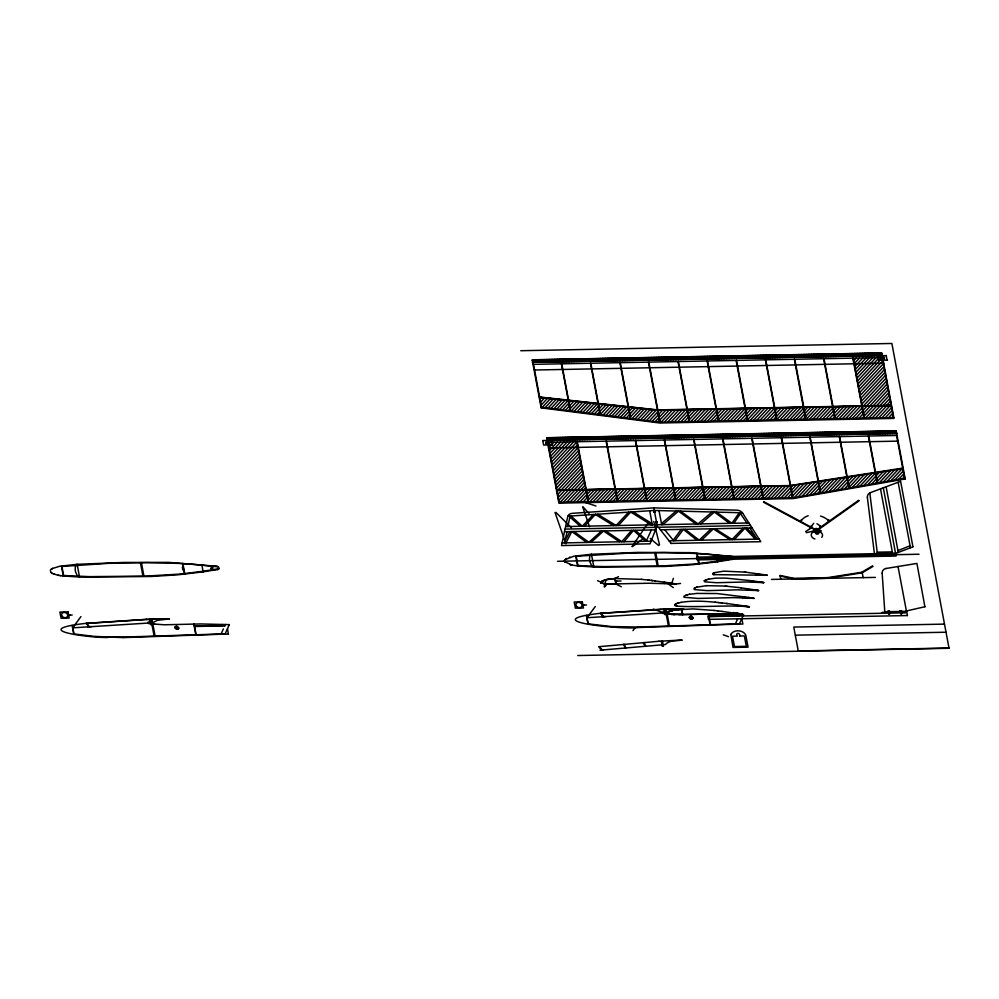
<?xml version="1.0" encoding="UTF-8"?>
<svg xmlns="http://www.w3.org/2000/svg" width="999" height="999" viewBox="0 0 999 999"><rect width="100%" height="100%" fill="white"/><g stroke="black" fill="none" stroke-linecap="round" stroke-linejoin="round"><path stroke-width="1.5" d="M601.46 582.941C602.547 581.693 600.686 583.016 601.66 583.291M668.393 613.024L668.294 612.225M671.016 583.503L670.953 583.166A1.973 1.611 22.1 0 0 670.242 583.079L669.318 582.929M734.565 613.199L733.466 612.524M601.698 582.617L601.485 581.793M800.761 521.266L800.911 520.167M736.55 612.774L735.751 612.899M736.887 612.874L737.637 613.374L735.764 612.936M736.588 615.646L736.962 613.286M736.001 615.634L736.388 613.161M601.373 581.555L600.861 582.767L601.972 583.116M667.894 612.137L668.056 613.398M604.208 586.725L605.806 580.706M567.807 526.51L570.104 516.058M564.447 542.894L567.132 531.655M671.84 583.316L673.326 578.359M601.435 582.092L600.736 582.517L601.585 582.892M814.41 532.255L813.673 531.456M667.744 612.524L668.069 612.562M656.53 527.235L650.049 543.818L561.525 545.579L567.682 516.858A6.006 4.908 22.1 0 1 572.202 513.336L653.833 507.854L737.037 510.164A6.006 4.908 22.1 0 1 742.719 513.311M221.141 633.978L223.351 628.895M735.439 623.913L737.649 618.843M780.169 576.348L780.843 579.108M225.087 634.003L229.32 624.575M739.385 623.95L743.631 614.522L741.595 614.522M224.65 626.098L225.374 624.512L229.333 624.637M738.96 616.046L739.672 614.46M646.178 541.258L651.385 529.97M600.774 582.242L601.323 582.117M667.444 612.687L668.343 613.286M565.909 542.969L571.84 531.555L586.75 542.457M564.86 541.146L569.967 531.593M684.165 597.277L697.951 598.438L733.403 597.614L753.646 598.276M733.878 523.264L740.371 513.586M631.967 546.603L648.576 522.265M739.272 512.724L731.892 523.264L716.508 512.137M604.595 586.888L606.43 584.84M80.944 616.595L73.114 627.222L73.077 626.398M595.254 606.543L587.424 617.17L587.387 616.346M673.314 540.047L681.231 529.42M674.949 540.634L683.366 529.383L697.127 540.397M632.954 630.644L635.177 627.722M811.038 526.785L813.673 523.339M713.935 574.7L712.737 574.338M623.938 541.833L633.491 530.357L645.579 541.208M668.281 613.211L667.619 613.249M631.618 530.394L621.803 541.67L605.744 530.894M881.405 355.582L882.08 354.807M540.122 399.263L541.77 397.452M879.769 355.607L881.805 353.384M894.105 433.541L896.24 431.206M596.303 361.151L598.726 358.504M597.964 361.114L600.399 358.466M599.6 361.089L602.035 358.441M601.273 361.051L603.696 358.404M602.909 361.014L605.332 358.366M606.206 360.951L608.628 358.304M607.842 360.926L610.264 358.279M609.502 360.889L611.937 358.241M611.138 360.864L613.561 358.216M614.435 360.789L616.87 358.142M617.744 360.726L620.167 358.079M619.38 360.701L621.803 358.054M621.041 360.664L623.476 358.017M622.677 360.639L625.099 357.992M551.361 440.234L553.783 437.587M548.351 444.78L550.674 442.232M625.973 360.564L628.408 357.917M627.609 360.539L630.032 357.892M629.283 360.502L631.705 357.854M630.906 360.477L633.341 357.829M559.59 440.072L562.025 437.425M632.579 360.439L635.014 357.792M634.215 360.402L636.638 357.754M562.899 440.01L565.322 437.362M637.512 360.339L639.947 357.692M639.148 360.314L641.57 357.667M640.821 360.277L643.244 357.63M642.444 360.252L644.879 357.605M571.128 439.847L573.563 437.2M645.754 360.177L648.176 357.53M649.05 360.115L651.485 357.467M650.686 360.09L653.109 357.442M579.37 439.685L581.793 437.038M652.359 360.052L654.782 357.405M653.983 360.027L656.418 357.38M582.667 439.622L585.102 436.975M657.292 359.952L659.715 357.305M660.589 359.89L663.024 357.242M662.225 359.865L664.647 357.217M590.909 439.46L593.331 436.813M663.898 359.827L666.321 357.18M665.521 359.79L667.956 357.142M594.205 439.398L596.64 436.75M668.831 359.727L671.253 357.08M672.127 359.665L674.562 357.018M599.138 439.298L601.573 436.65M673.763 359.64L676.186 356.993M602.447 439.235L604.87 436.588M677.06 359.565L679.495 356.918M680.369 359.503L682.792 356.855M681.992 359.478L684.427 356.83M610.676 439.073L613.111 436.426M683.666 359.44L686.101 356.793M685.302 359.415L687.724 356.755M613.985 439.011L616.408 436.363M688.598 359.34L691.033 356.693M618.918 438.923L621.341 436.263M691.907 359.278L694.33 356.631M693.531 359.253L695.966 356.606M622.215 438.848L624.637 436.201M696.84 359.178L699.263 356.531M700.137 359.116L702.572 356.468M630.456 438.686L632.879 436.039M703.446 359.053L705.868 356.406M705.069 359.028L707.504 356.381M633.753 438.623L636.176 435.976M708.378 358.953L710.801 356.306M638.686 438.536L641.121 435.889M711.675 358.891L714.11 356.243M714.984 358.828L717.407 356.181M641.995 438.461L644.417 435.814M716.608 358.803L719.043 356.144M645.292 438.399L647.714 435.751M719.917 358.728L722.339 356.081M650.224 438.299L652.647 435.651M723.214 358.666L725.636 356.019M653.521 438.236L655.956 435.589M728.146 358.566L730.581 355.919M658.466 438.149L660.888 435.502M731.455 358.504L733.878 355.856M661.763 438.074L664.185 435.427M734.752 358.441L737.175 355.794M736.388 358.416L738.81 355.769M665.059 438.012L667.494 435.364M739.685 358.341L742.107 355.694M670.004 437.924L672.427 435.277M742.981 358.279L745.416 355.632M673.301 437.849L675.724 435.202M746.29 358.216L748.713 355.569M747.926 358.179L750.349 355.532M676.598 437.787L679.033 435.139M751.223 358.117L753.646 355.469M678.234 437.762L680.656 435.114M681.53 437.687L683.965 435.04M754.52 358.054L756.955 355.407M684.839 437.624L687.262 434.977M759.465 357.954L761.887 355.307M689.772 437.537L692.195 434.89M762.761 357.892L765.184 355.244M693.069 437.462L695.504 434.815M766.058 357.829L768.493 355.182M696.378 437.4L698.801 434.752M698.001 437.375L700.436 434.727M770.991 357.729L773.426 355.082M701.31 437.312L703.733 434.665M774.3 357.667L776.722 355.02M704.607 437.237L707.042 434.59M777.597 357.605L780.032 354.957M779.232 357.567L781.655 354.92M707.916 437.175L710.339 434.528M709.54 437.15L711.975 434.503M782.529 357.505L784.964 354.857M712.849 437.075L715.272 434.428M785.838 357.442L788.261 354.795M716.146 437.013L718.581 434.365M717.781 436.988L720.204 434.34M790.771 357.342L793.194 354.695M794.068 357.28L796.503 354.633M721.078 436.925L723.513 434.278M724.387 436.85L726.81 434.203M797.377 357.217L799.799 354.57M727.684 436.788L730.119 434.14M729.32 436.763L731.743 434.115M802.309 357.118L804.732 354.47M732.617 436.7L735.052 434.041M805.606 357.055L808.041 354.408M735.926 436.625L738.348 433.978M737.549 436.6L739.984 433.953M740.858 436.538L743.281 433.891M813.848 356.893L816.27 354.245M744.155 436.463L746.59 433.816M817.145 356.83L819.58 354.183M747.464 436.401L749.887 433.753M749.088 436.376L751.523 433.728M825.386 356.668L827.809 354.021M752.397 436.313L754.819 433.666M755.694 436.238L758.129 433.591M828.683 356.606L831.118 353.958M757.329 436.213L759.752 433.566M759.003 436.176L761.425 433.529M760.626 436.151L763.061 433.504M833.616 356.506L836.051 353.858M763.935 436.076L766.358 433.429M836.925 356.443L839.347 353.796M767.232 436.014L769.667 433.366M768.868 435.989L771.29 433.341M772.165 435.926L774.6 433.279M845.154 356.281L847.589 353.634M775.474 435.851L777.896 433.204M848.463 356.218L850.886 353.571M777.097 435.826L779.532 433.179M778.77 435.789L781.193 433.141M780.406 435.764L782.829 433.116M783.703 435.701L786.138 433.054M856.692 356.056L859.128 353.409M787.012 435.626L789.435 432.979M860.002 355.994L862.424 353.346M788.636 435.601L791.071 432.954M790.309 435.564L792.731 432.917M791.945 435.539L794.367 432.892M868.231 355.831L870.666 353.184M795.241 435.464L797.677 432.817M796.877 435.439L799.3 432.792M798.551 435.402L800.973 432.754M800.174 435.377L802.609 432.729M803.483 435.314L805.906 432.667M806.78 435.239L809.202 432.592M808.416 435.214L810.838 432.567M810.077 435.177L812.512 432.53M811.712 435.152L814.148 432.505M815.022 435.089L817.444 432.442M816.645 435.052L819.08 432.405M818.318 435.015L820.741 432.367M819.954 434.99L822.377 432.342M821.615 434.952L824.05 432.305M823.251 434.927L825.674 432.28M824.887 434.89L827.309 432.242M826.548 434.852L828.983 432.205M828.183 434.827L830.619 432.18M829.857 434.79L832.279 432.142M831.493 434.765L833.915 432.117M834.789 434.702L837.212 432.055M836.425 434.665L838.848 432.018M838.086 434.627L840.521 431.98M839.722 434.602L842.157 431.955M841.395 434.565L843.818 431.918M843.031 434.54L845.454 431.893M844.654 434.503L847.09 431.855M846.328 434.478L848.75 431.818M847.964 434.44L850.386 431.793M849.625 434.403L852.06 431.755M851.26 434.378L853.683 431.73M854.557 434.315L856.992 431.668M856.193 434.278L858.628 431.63M857.866 434.24L860.289 431.593M859.502 434.215L861.925 431.568M861.163 434.178L863.598 431.531M862.799 434.153L865.221 431.506M864.435 434.115L866.857 431.468M866.096 434.09L868.531 431.443M867.731 434.053L870.154 431.406M869.405 434.016L871.827 431.368M871.041 433.991L873.463 431.343M872.701 433.953L875.136 431.306M874.337 433.928L876.76 431.281M875.973 433.891L878.396 431.243M877.634 433.866L880.069 431.206M879.27 433.828L881.692 431.181M880.943 433.791L883.366 431.143M882.567 433.766L885.002 431.118M618.344 525.524L630.781 512M548.888 447.677L553.946 442.207M584.552 526.186L595.441 514.41M52.023 568.781L52.722 568.394M79.52 576.972L77.148 564.323L59.765 566.233L52.547 568.468M548.189 407.967L556.431 399.088M562.649 409.802L571.078 400.711M549.438 450.574L557.255 442.145M585.789 412.774L594.542 403.334M588.698 413.124L597.489 403.646M600.237 414.61L609.19 404.957M626.286 417.932L635.601 407.904M558.266 497.44L564.947 490.234M632.08 418.681L641.458 408.579M558.778 500.374L568.244 490.172M640.746 419.78L650.249 409.528M646.54 420.517L656.106 410.202M565.596 559.19L564.597 560.102M565.059 559.64L573.851 556.218L591.458 554.27L593.831 566.92M602.11 581.368L600.849 582.142M602.597 580.844L603.771 580.619M603.259 580.831L601.523 581.793M684.228 596.965L684.04 596.153L686.038 595.192M686.962 594.892L687.811 594.642M714.26 572.702L723.751 571.153L744.63 572.077M879.782 405.769L889.347 395.454M53.134 573.688C51.898 574.163 47.915 569.555 52.447 568.531M550.486 456.368L563.786 442.045M555.906 485.314L580.144 459.24M655.207 421.615L665.846 410.152M723.751 420.991L735.102 408.766M652.434 500.599L663.786 488.361M740.222 420.666L751.573 408.441M668.905 500.274L680.257 488.049M743.518 420.604L754.882 408.379M672.202 500.212L683.553 487.974M746.827 420.542L758.179 408.316M685.376 499.95L696.728 487.724M688.673 499.887L700.024 487.662M769.904 420.092L781.255 407.854M701.847 499.637L713.199 487.4M705.144 499.562L716.495 487.337M708.453 499.5L719.804 487.275M799.537 419.518L810.926 407.242M802.846 419.443L814.235 407.18M817.532 407.117L806.143 419.38L794.754 359.253M809.452 419.318L820.828 407.055M812.749 419.255L824.138 406.993M858.054 383.916L882.267 357.892M825.923 418.993L837.299 406.73M829.22 418.931L840.609 406.668M832.529 418.868L843.905 406.605M767.769 498.339L779.095 486.151M852.297 418.481L863.685 406.218M855.594 418.419L866.982 406.156M787.537 497.952L800.062 484.465M813.735 494.155L826.61 480.294M829.207 491.433L841.757 477.909M833.066 490.771L845.554 477.322M864.01 485.339L875.886 472.552M891.083 480.606L902.434 468.369M211.201 568.543L212.375 567.282L212.687 568.581L210.901 568.094L212.3 567.232M211.563 568.743L212.7 567.519M532.804 359.827L532.292 360.377L535.002 362.35M534.477 359.79L532.629 361.775L533.329 362.375M533.678 362.375L536.113 359.765M535.352 362.337L537.787 359.727M536.975 362.312L539.41 359.69M538.648 362.275L541.083 359.665M540.284 362.25L542.719 359.628M541.908 362.212L544.343 359.603M543.581 362.175L546.016 359.565M545.217 362.15L547.652 359.54M546.89 362.113L549.325 359.503M548.513 362.088L550.948 359.465M550.187 362.05L552.622 359.44M551.823 362.013L554.258 359.403M553.446 361.988L555.881 359.378M555.119 361.95L557.554 359.34M556.755 361.925L559.19 359.303M558.429 361.888L560.851 359.278M560.052 361.863L562.487 359.24M563.361 361.788L565.796 359.178M564.984 361.763L567.42 359.153M566.658 361.725L569.093 359.116M568.294 361.7L570.729 359.078M569.954 361.663L572.39 359.053M571.59 361.638L574.025 359.016M573.226 361.601L575.661 358.991M574.9 361.563L577.322 358.953M576.523 361.538L578.958 358.916M578.196 361.501L580.631 358.891M540.634 402.16L544.717 397.777M579.832 361.476L582.267 358.853M541.183 405.094L547.677 398.126M583.129 361.401L585.564 358.791M584.765 361.376L587.2 358.766M542.395 407.23L550.574 398.451M586.425 361.338L588.861 358.728M588.061 361.313L590.496 358.691M589.735 361.276L592.17 358.666M591.371 361.251L593.806 358.629M594.667 361.176L597.102 358.566M553.983 408.716L562.325 399.75M556.855 409.066L565.234 400.075M604.532 360.989L607.005 358.341M559.74 409.453L568.181 400.399M612.774 360.826L615.234 358.179M568.443 410.552L576.985 401.386M616.071 360.764L618.543 358.117M571.316 410.901L579.882 401.698M547.215 437.724L546.728 438.236L549.413 440.272M548.851 437.687L547.002 439.672L547.789 440.309M574.2 411.288L582.829 402.023M548.051 440.297L550.524 437.649M549.687 440.272L552.16 437.624M624.313 360.602L626.773 357.954M552.984 440.209L555.456 437.562M579.994 412.038L588.686 402.697M554.62 440.172L557.092 437.525M556.293 440.147L558.753 437.487M582.904 412.387L591.633 403.009M557.929 440.109L560.389 437.462M561.226 440.047L563.686 437.4M635.851 360.377L638.311 357.729M549.937 453.471L560.526 442.107M564.522 439.985L566.995 437.337M566.158 439.947L568.631 437.3M567.832 439.91L570.292 437.262M551.023 459.228L567.095 442.02M569.455 439.885L571.928 437.237M644.08 360.214L646.553 357.567M594.455 413.873L603.346 404.32M551.56 462.125L570.354 441.958M572.764 439.822L575.224 437.175M647.389 360.152L649.85 357.505M597.365 414.223L606.293 404.645M574.4 439.785L576.86 437.137M552.11 465.022L573.626 441.92M576.061 439.76L578.533 437.1M577.697 439.722L580.169 437.075M552.647 467.919L576.898 441.895M603.159 414.972L612.15 405.319M580.993 439.66L583.466 437.013M655.619 359.99L658.091 357.342M553.196 470.816L577.434 444.792M606.031 415.359L615.084 405.631M584.303 439.597L586.763 436.95M658.915 359.927L661.388 357.28M553.733 473.713L577.984 447.689M585.926 439.56L588.399 436.913M608.903 415.709L617.994 405.956M587.599 439.535L590.072 436.875M554.283 476.623L578.521 450.586M589.235 439.498L591.695 436.85M611.825 416.059L620.941 406.268M554.82 479.52L579.07 453.484M592.532 439.435L595.004 436.788M667.157 359.765L669.63 357.118M614.697 416.458L623.888 406.593M555.369 482.417L579.607 456.381M595.841 439.373L598.301 436.725M670.454 359.702L672.926 357.055M617.619 416.808L626.798 406.943M597.464 439.335L599.937 436.688M620.491 417.195L629.745 407.267M600.774 439.273L603.234 436.625M675.386 359.603L677.859 356.955M556.418 488.211L580.694 462.137M623.364 417.545L632.654 407.58M604.07 439.21L606.543 436.563M678.696 359.54L681.156 356.893M557.704 490.309L581.231 465.034M605.706 439.173L608.166 436.526M557.205 491.608L558.379 490.359M607.38 439.148L609.84 436.488M561.001 490.209L581.78 467.932M609.003 439.11L611.475 436.463M557.717 494.542L561.675 490.297M564.335 490.134L582.317 470.829M612.312 439.048L614.772 436.401M686.925 359.378L689.397 356.73M567.644 490.072L582.867 473.726M615.609 438.986L618.081 436.338M690.234 359.315L692.694 356.668M634.952 419.031L644.392 408.891M617.245 438.948L619.705 436.301M620.541 438.886L623.014 436.238M695.167 359.215L697.627 356.568M574.238 489.91L583.94 479.495M623.851 438.823L626.311 436.176M698.463 359.153L700.936 356.506M577.572 489.81L584.49 482.392M625.474 438.786L627.946 436.138M627.147 438.761L629.62 436.113M701.773 359.091L704.233 356.443M580.881 489.747L585.027 485.289M628.783 438.723L631.243 436.076M570.029 502.172L581.418 489.947M584.178 489.685L585.576 488.186M632.08 438.661L634.552 436.014M573.326 502.11L584.727 489.872M706.705 358.991L709.165 356.343M649.412 420.866L659.278 410.277M635.389 438.598L637.849 435.951M710.002 358.928L712.474 356.281M652.297 421.266L662.587 410.214M637.012 438.561L639.485 435.914M713.311 358.866L715.771 356.218M640.322 438.499L642.782 435.851M658.079 421.965L669.143 410.089M643.618 438.436L646.091 435.789M718.244 358.766L720.704 356.119M586.5 501.848L597.889 489.622M661.088 422.215L672.452 410.027M646.927 438.374L649.387 435.726M721.54 358.703L724.013 356.056M648.551 438.336L651.023 435.689M589.797 501.785L601.198 489.56M664.385 422.152L675.749 409.952M724.849 358.641L727.309 355.994M651.86 438.274L654.32 435.626M593.106 501.723L604.495 489.485M726.473 358.604L728.945 355.956M667.694 422.09L679.058 409.89M655.157 438.211L657.629 435.564M729.782 358.541L732.242 355.894M670.991 422.028L682.354 409.827M656.793 438.174L659.253 435.527M733.079 358.479L735.551 355.831M674.3 421.965L685.651 409.765M660.089 438.111L662.562 435.464M602.971 501.535L614.36 489.298M677.597 421.89L688.96 409.702M663.398 438.049L665.858 435.402M738.011 358.379L740.484 355.731M606.268 501.461L617.669 489.235M680.906 421.828L692.257 409.64M666.695 437.987L669.168 435.339M741.32 358.316L743.78 355.669M668.331 437.949L670.791 435.302M609.577 501.398L620.966 489.173M684.165 421.765L695.529 409.565M744.617 358.254L747.09 355.607M671.628 437.887L674.1 435.239M612.874 501.336L624.275 489.11M687.462 421.703L698.825 409.503M674.937 437.824L677.397 435.177M749.55 358.154L752.022 355.507M690.771 421.64L702.122 409.44M619.442 501.211L630.831 488.973M752.859 358.092L755.319 355.444M565.946 558.978L566.745 558.478M694.068 421.578L705.431 409.378M679.869 437.724L682.329 435.077M622.739 501.148L634.14 488.911M756.156 358.029L758.628 355.382M697.377 421.503L708.728 409.315M683.166 437.662L685.639 435.015M757.791 357.992L760.251 355.344M626.048 501.073L637.437 488.848M700.674 421.441L712.037 409.253M686.475 437.599L688.935 434.952M761.088 357.929L763.561 355.282M688.099 437.562L690.571 434.915M629.345 501.011L640.746 488.786M703.97 421.378L715.334 409.178M764.397 357.867L766.857 355.219M691.408 437.5L693.868 434.852M632.654 500.949L644.043 488.723M767.694 357.804L770.167 355.144M694.705 437.437L697.177 434.79M635.913 500.886L647.302 488.648M769.33 357.767L771.79 355.12M710.539 421.253L721.902 409.053M639.223 500.861L650.611 488.623M772.627 357.704L775.099 355.057M713.848 421.191L725.199 408.991M699.637 437.337L702.11 434.69M642.519 500.786L653.92 488.561M775.936 357.642L778.396 354.995M717.145 421.116L728.508 408.928M702.946 437.275L705.406 434.627M645.829 500.724L657.217 488.499M720.454 421.054L731.805 408.866M706.243 437.212L708.716 434.565M780.868 357.542L783.328 354.895M649.125 500.661L660.526 488.436M784.165 357.48L786.638 354.832M711.176 437.112L713.648 434.465M727.01 420.929L738.411 408.703M787.462 357.417L789.934 354.77M714.485 437.05L716.945 434.403M655.694 500.536L667.082 488.299M789.098 357.38L791.57 354.732M730.319 420.866L741.708 408.628M658.99 500.474L670.391 488.236M792.407 357.317L794.867 354.67M733.616 420.804L745.004 408.566M719.417 436.95L721.877 434.303M662.3 500.399L673.688 488.174M795.704 357.255L798.176 354.608M736.925 420.741L748.313 408.504M722.714 436.888L725.187 434.24M653.758 512.062L654.27 510.614L655.244 512.1L653.758 512.062L654.857 510.851M654.108 512.262L655.244 511.051M665.596 500.337L676.997 488.111M799 357.192L801.473 354.533M726.011 436.825L728.483 434.178M800.636 357.155L803.109 354.508M803.945 357.093L806.405 354.445M730.956 436.725L733.416 434.078M807.242 357.03L809.702 354.383M734.253 436.663L736.713 434.016M675.474 500.149L686.862 487.912M808.878 356.993L811.338 354.345M750.087 420.479L761.475 408.241M655.819 522.839L656.955 521.615M810.539 356.955L813.011 354.308M601.848 581.193L602.697 580.769M656.206 523.039L657.342 521.815L655.644 521.715L656.593 523.126L657.305 521.828M602.809 580.731L605.182 579.87M678.771 500.087L690.159 487.849M812.175 356.93L814.647 354.283M753.396 420.417L764.784 408.179M603.583 580.681L605.481 579.994M739.185 436.563L741.658 433.916M682.067 500.012L693.468 487.787M815.471 356.868L817.944 354.22M756.693 420.354L768.081 408.116M742.482 436.501L744.954 433.853M609.702 579.233L606.755 579.495M818.78 356.805L821.24 354.146M611.987 578.945L608.229 579.258M759.989 420.279L771.39 408.054M745.791 436.438L748.251 433.791M820.416 356.768L822.876 354.121M822.077 356.73L824.55 354.083M763.298 420.217L774.687 407.992M823.713 356.705L826.185 354.058M750.724 436.338L753.196 433.691M691.945 499.825L703.333 487.599M766.595 420.154L777.996 407.929M827.01 356.643L829.482 353.996M754.02 436.276L756.493 433.628M695.242 499.762L706.63 487.524M830.319 356.581L832.779 353.921M698.538 499.7L709.939 487.462M831.942 356.543L834.415 353.896M773.164 420.03L784.552 407.792M835.251 356.481L837.711 353.833M776.46 419.967L787.861 407.729M762.262 436.113L764.722 433.466M838.548 356.418L841.021 353.771M779.769 419.892L791.158 407.667M765.559 436.051L768.031 433.404M840.184 356.381L842.656 353.733M841.857 356.343L844.317 353.696M783.066 419.83L794.467 407.604M843.481 356.318L845.953 353.671M770.491 435.951L772.964 433.304M711.713 499.438L723.101 487.212M786.375 419.767L797.764 407.542M846.79 356.256L849.25 353.609M773.8 435.889L776.26 433.241M789.672 419.705L801.061 407.467M850.087 356.193L852.559 353.534M718.318 499.313L729.682 487.112M851.722 356.156L854.182 353.509M853.396 356.119L855.856 353.471M721.615 499.25L732.979 487.05M855.019 356.094L857.492 353.446M796.24 419.58L807.629 407.342M782.03 435.726L784.502 433.079M853.72 360.764L856.118 358.191M724.924 499.175L736.275 486.988M858.328 356.031L860.788 353.384M785.339 435.664L787.799 433.017M728.221 499.113L739.585 486.925M854.257 363.673L859.427 358.129M861.625 355.956L864.098 353.309M863.261 355.931L865.721 353.284M854.807 366.571L862.761 358.029M864.934 355.894L867.394 353.246M866.558 355.869L869.03 353.221M793.568 435.502L796.041 432.854M734.789 498.988L746.153 486.788M869.867 355.806L872.327 353.159M738.086 498.926L749.45 486.725M855.881 372.327L869.355 357.867M871.49 355.769L873.963 353.122M873.163 355.731L875.636 353.084M856.43 375.224L872.689 357.804M741.395 498.863L752.746 486.663M874.799 355.706L877.259 353.059M816.008 419.193L827.434 406.918M801.81 435.339L804.27 432.692M876.473 355.669L878.933 353.022M744.692 498.788L756.056 486.6M856.967 378.122L875.986 357.704M878.096 355.644L880.569 352.997M819.317 419.13L830.743 406.855M805.107 435.277L807.579 432.629M748.001 498.726L759.352 486.538M857.517 381.019L879.295 357.63M822.614 419.056L834.04 406.793M751.26 498.663L762.624 486.463M813.348 435.114L815.808 432.467M754.557 498.601L765.921 486.401M858.591 386.775L882.804 360.789M859.14 389.672L883.391 363.673M757.866 498.538L769.218 486.338M859.677 392.57L883.928 366.583M761.163 498.476L772.527 486.276M835.788 418.806L847.214 406.531M860.226 395.467L884.477 369.48M764.472 498.401L775.823 486.213M839.085 418.743L850.511 406.468M860.763 398.364L885.014 372.34M842.394 418.668L853.82 406.406M771.028 498.276L782.392 486.088M861.313 401.261L885.551 375.237M845.691 418.606L857.117 406.343M675.224 604.258L674.912 605.319M674.575 604.757L676.66 603.583M833.116 434.727L835.589 432.08M861.85 404.133L886.101 378.134M774.337 498.214L785.689 486.014M677.022 603.433L676.335 603.721M849 418.544L860.414 406.281M677.085 603.408L678.221 603.009M669.417 611.563L670.292 611.201M670.366 611.201L671.753 610.726M671.64 610.764L672.277 610.576M672.389 610.576L673.588 610.277M863.373 406.019L886.637 381.031M673.289 610.352L681.593 609.303M777.634 498.151L788.998 485.951M694.854 587.936L696.64 587.25M675.561 609.627L681.405 608.965L682.542 614.622M706.281 585.664L696.753 587.25M780.943 498.089L792.494 485.676M866.633 405.956L887.174 383.891M704.208 580.869L706.281 579.845M705.044 580.344L704.183 580.906M725.586 558.553L726.685 557.23L727.047 558.466L725.199 558.041L726.598 557.18M725.861 558.691L726.997 557.467M712.749 573.389L714.148 572.714M784.24 498.026L796.278 485.089M869.942 405.881L887.724 386.788M708.653 579.208L715.709 578.121L725.574 578.134A4.645 3.796 22.1 0 0 726.635 578.184L752.559 580.856M858.865 418.356L870.291 406.081M873.201 405.856L888.261 389.685M862.162 418.281L873.588 406.019M731.643 559.328L732.404 559.278M790.808 497.889L803.858 483.878M876.51 405.794L888.81 392.582M852.896 434.34L855.356 431.693M794.405 497.514L807.642 483.291M798.251 496.853L811.463 482.679M883.079 405.694L889.934 398.351M802.135 496.166L815.246 482.092M805.993 495.504L819.043 481.506M878.67 417.932L890.097 405.669M809.839 494.817L822.826 480.919M817.582 493.469L830.406 479.707M821.465 492.782L834.19 479.12M891.832 417.669L893.206 416.208M825.324 492.12L837.974 478.533M884.202 433.728L886.637 431.118M885.876 433.703L888.311 431.081M887.512 433.666L889.934 431.056M889.172 433.628L891.608 431.019M890.808 433.603L893.243 430.994M892.482 433.566L894.917 430.956M895.741 433.504L896.49 432.704M844.654 488.736L856.955 475.524M848.538 488.036L860.738 474.937M852.384 487.387L864.522 474.35M856.28 486.688L868.318 473.763M860.127 486.001L872.102 473.139M741.82 618.831L742.881 624.075L739.447 624.075M867.869 484.652L879.682 471.965M871.715 483.991L883.466 471.378M875.599 483.304L887.287 470.754M883.341 481.955L894.867 469.58M894.929 479.92L903.171 471.066M902.671 478.571L904.32 476.785M877.597 555.481L878.346 554.145L877.484 555.294L879.207 555.619L878.82 554.27M877.984 555.681L879.12 554.507M889.772 555.382L890.946 554.12L891.308 555.357L889.472 554.932L890.858 554.07M890.134 555.581L891.27 554.358M545.279 407.58L553.521 398.763M551.061 408.329L559.378 399.438M565.521 410.164L574.038 401.061M577.11 411.65L585.776 402.372M591.57 413.486L600.436 404.008M629.158 418.294L638.548 408.254M570.941 489.972L583.404 476.623M560.127 502.372L571.553 490.134M637.824 419.393L647.34 409.215M563.424 502.297L574.85 490.072M566.733 502.235L578.159 490.01M643.618 420.129L653.196 409.89M576.598 502.047L588.024 489.81M579.895 501.985L591.333 489.747M583.204 501.91L594.63 489.685M596.366 501.66L607.804 489.423M599.675 501.598L611.101 489.36M616.146 501.273L627.572 489.035M707.242 421.316L718.643 409.115M715.009 499.375L726.41 487.175M792.931 419.642L804.37 407.405M731.48 499.05L742.881 486.85M855.344 369.43L866.058 357.967M685.814 595.267L686.55 595.004M865.459 418.194L876.885 405.956M868.755 418.119L880.194 405.894M872.065 418.057L883.491 405.831M875.361 417.994L886.8 405.769M881.93 417.869L891.545 407.592M885.239 417.807L892.082 410.489M836.912 490.084L849.375 476.735M840.796 489.385L853.171 476.148M879.445 482.617L891.071 470.167M887.187 481.268L898.65 468.993M616.021 525.561L628.633 512.15M734.29 539.572L744.979 528.171L755.344 539.16M886.338 405.631L890.471 401.248M888.536 417.732L892.669 413.349M898.775 479.22L903.745 473.926M561.688 361.825L564.16 359.215M581.455 361.438L583.928 358.828M592.994 361.213L595.466 358.604M593.394 514.51L582.255 526.223L570.991 516.008M732.055 539.51L742.881 528.221M889.61 405.606L891.021 404.145M701.635 540.109L713.536 528.683M711.101 528.833L699.188 540.159L685.227 529.345M881.493 613.086L882.329 612.325L906.605 611.85M591.058 542.37L603.558 531.043M588.723 542.42L601.46 531.081M662.874 524.65L678.533 511.101M700.749 523.913L714.46 512.037M698.051 523.888L712.075 511.988M661.588 523.414L676.186 511.051M632.479 546.59L643.219 538.586M817.095 530.569L859.152 500.761M815.846 530.594L858.665 500.299M670.142 610.864L675.624 609.527M215.609 566.208L168.606 562.362L124.176 562.449A2.198 1.798 22.1 0 0 123.239 562.462L76.96 564.323L75.474 565.821L75.175 569.48A18.993 15.522 22.1 0 0 75.649 572.04L77.31 575.636L79.383 577.047M805.631 531.605L810.726 528.221L809.602 528.459M801.61 520.779L800.674 521.378A18.244 14.91 22.1 0 1 808.191 515.734M816.92 530.094L816.22 530.519L763.548 502.222M816.308 530.993L817.007 530.569M888.91 613.523L889.61 613.099M177.048 628.783L178.334 627.759M177.135 629.258L178.496 628.446M692.894 617.807L691.345 618.731L692.919 617.944M691.433 619.205L692.806 618.393A1.773 1.449 22.1 0 0 690.821 616.208L689.585 617.02M862.075 572.077L872.527 565.884M862.524 572.614L872.976 566.421M176.636 626.423L175.2 627.272L176.661 626.523M689.51 617.22L690.946 616.371M178.596 628.134L177.085 629.02L178.584 628.271M689.46 617.357L690.971 616.47M691.32 618.593L692.831 617.707M691.395 618.968L692.906 618.081M175.275 627.072L176.611 626.286A1.773 1.449 22.1 0 1 178.484 628.433A1.773 1.449 22.1 0 1 175.549 628.571A1.773 1.449 22.1 0 1 176.523 626.261M175.412 627.784L176.748 627.01M816.133 530.032L816.807 529.645M689.722 617.732L691.058 616.957M691.308 618.481L692.644 617.707M736.201 613.811L741.345 614.223M888.735 612.574L889.397 612.187M900.698 612.375L901.373 611.987M175.886 627.772L176.798 627.247M176.96 628.296L177.872 627.772M221.628 625.586L222.552 625.049M690.184 617.719L691.096 617.195M691.258 618.244L692.17 617.719M735.938 615.521L736.85 614.997M177.397 627.784L177.635 627.772M813.985 531.243L814.722 530.819M691.408 619.068L692.894 618.219M888.998 614.01L889.734 613.586M900.973 613.811L901.71 613.386M614.822 578.683L618.418 576.635M175.162 627.647L176.686 626.66M175.187 627.784L176.736 626.897M177.06 628.883L178.609 627.996M177.322 629.258L178.384 628.646M689.435 617.494L690.996 616.608M689.485 617.732L691.008 616.708M691.633 619.193L692.694 618.593M175.649 627.784L176.773 627.147M176.973 628.408L178.097 627.772M689.947 617.732L691.083 617.082M691.283 618.356L692.407 617.707M221.716 624.999L222.602 624.5M736.113 614.36L736.987 613.861M736.026 614.947L736.9 614.447M691.233 618.106L691.945 617.719M888.823 613.049L889.522 612.662M900.798 612.849L901.498 612.462M900.886 613.324L901.585 612.936M820.354 530.257L819.105 530.931L820.554 531.356M616.658 581.393L616.483 580.844M175.399 626.86L176.386 626.323M689.697 616.808L690.696 616.271M176.074 627.772L176.823 627.384M816.395 531.431L817.145 531.043M690.384 617.719L691.121 617.332M727.122 560.202L732.791 559.278M213.199 570.217L214.785 569.942M217.695 569.418C220.991 569.53 217.77 564.635 215.372 566.171M606.905 579.457L605.819 579.72M608.179 579.432L604.919 579.944M609.827 579.02L614.61 578.558M731.992 559.353L733.291 559.19L732.729 556.431L689.597 552.622M678.633 602.934L681.181 602.335M668.781 611.463L670.804 610.639M671.028 610.564L671.69 610.389M671.765 610.389L673.114 610.052M611.838 578.783L614.947 578.683M706.505 579.77L707.791 579.408M697.702 614.148L719.38 613.736M69.967 614.822L69.331 615.109L72.203 615.059M584.278 604.77L583.628 605.057L586.5 605.007M897.939 550.636L910.039 545.754M811.812 526.56L811.026 526.061M670.192 610.726L666.795 612.737L668.231 613.736M895.616 553.458L912.936 546.828M870.092 492.782L900.474 481.381M689.447 594.268L696.977 593.431M217.058 569.592L217.932 569.442M673.413 609.977L693.131 608.903L714.322 610.476M672.539 610.539L671.79 610.689M61.476 565.971L63.237 575.986L80.444 577.085L151.136 576.498L178.421 574.762L203.396 571.815M575.774 555.906L577.534 565.933L594.742 567.032L665.446 566.445L692.719 564.71L717.707 561.763M73.177 627.147L73.814 626.96M587.487 617.095L588.111 616.907M203.097 571.853L213.087 570.217M579.27 556.018L576.148 556.418M717.407 561.8L727.384 560.164M668.743 611.5L669.63 611.038M806.305 532.729L814.822 530.706L813.423 530.744M906.405 610.963L924.987 606.73M697.652 614.323L678.583 614.697M61.838 566.47L108.666 563.336L146.778 562.624L178.509 563.399A67.308 54.995 22.1 0 1 180.207 563.511L189.435 564.048A52.048 42.532 22.1 0 1 191.171 564.185L194.38 564.423A51.036 41.708 22.1 0 0 196.116 564.56L218.157 566.908M637.362 627.547C624.225 629.757 531.943 621.303 600.337 613.286L660.489 609.303L683.666 608.753L660.726 609.465M905.206 478.958L793.119 498.563L558.903 503.146L546.64 437.724L896.19 430.894L905.206 478.958L905.106 478.284L792.994 497.914L558.766 502.397M63.574 575.499L88.112 576.598A14.423 11.788 22.1 0 1 89.798 576.635L145.991 576.111L180.657 574.038A53.671 43.856 22.1 0 0 182.605 573.826L185.739 573.463A36.151 29.545 22.1 0 1 187.225 573.264L201.698 571.44A26.723 21.828 22.1 0 0 203.209 571.203L205.145 570.891A25.524 20.854 22.1 0 1 206.318 570.729L218.731 568.743M733.041 558.691L720.616 560.676A25.524 20.854 22.1 0 0 719.442 560.839L717.519 561.151A26.723 21.828 22.1 0 1 715.996 561.388L701.523 563.199A36.151 29.545 22.1 0 0 700.037 563.399L696.915 563.773A53.671 43.856 22.1 0 1 694.967 563.985L660.302 566.058L604.095 566.583A14.423 11.788 22.1 0 0 602.409 566.545L591.408 566.283M827.971 578.221L862.437 572.789M886.001 568.493L916.907 563.436L924.912 606.768M827.784 577.609L862.249 572.177M790.621 485.477L902.771 468.094M790.521 485.751L556.805 490.322L790.521 485.751L902.771 468.706M680.519 583.453L675.873 584.028M602.847 649.949L600.012 650.212L603.458 649.899M659.078 641.258L598.813 646.703L601.823 650.074M601.81 650.037L665.384 644.555C669.168 640.059 676.635 641.008 681.992 640.159M567.907 516.208L654.32 510.452L742.369 512.799M86.214 623.476L146.329 619.492M600.524 613.423L660.639 609.44M682.142 608.953L682.879 608.903M146.191 619.355L86.001 623.339C26.961 629.982 88.799 637.774 107.83 637.487M587.1 617.719L666.745 612.712M658.803 641.258L681.93 640.022M146.154 619.355L169.368 618.806M123.177 637.599L224.987 634.103M637.474 627.547L739.285 624.05M146.416 619.53L169.443 618.806M123.314 637.087L225.175 633.853M637.612 627.022L739.472 623.801M520.729 350.724L891.882 343.469L949.05 648.351M532.355 362.362L881.905 355.532M877.809 355.781L886.438 355.619M533.041 364.373L882.592 357.542M878.658 360.277L887.474 360.115M534.715 370.017L883.765 363.199M657.804 409.902L891.046 405.332M539.722 397.29L657.579 410.139L891.283 405.569L657.579 410.377L539.772 397.59M893.855 417.632L659.665 422.315L541.021 407.18L541.196 407.867L659.79 423.002L894.005 418.419L881.73 352.972L532.18 359.802L541.146 407.804M547.427 440.247L896.977 433.416M542.957 440.534L551.573 440.372M547.527 442.295L897.04 435.464M552.422 444.867L543.606 445.042L542.757 440.547M548.439 447.964L897.527 441.133M556.955 490.084L790.197 485.514M566.096 526.535L748.875 522.964M565.059 529.095L750.474 525.474M564.497 531.705L655.544 529.895M660.364 529.795L752.072 527.971M815.359 529.02L817.269 529.02M814.872 529.133L817.981 529.07M815.022 530.981L818.481 530.919M819.292 530.869L821.353 530.819M562.075 542.944L651.073 541.171M690.222 552.647L638.473 552.397A2.198 1.798 22.1 0 0 637.549 552.41L591.258 554.27L589.772 555.769L589.472 559.415A18.993 15.522 22.1 0 0 589.959 561.987L591.62 565.584L593.681 566.995M578.658 556.093L628.746 553.134L664.248 552.572L692.819 553.346A67.308 54.995 22.1 0 1 694.505 553.458L703.733 553.995A52.048 42.532 22.1 0 1 705.481 554.133L708.678 554.37A51.036 41.708 22.1 0 0 710.426 554.507L732.454 556.855M569.405 557.305L570.042 557.117M877.209 552.172L892.319 551.885M564.285 560.751L564.61 560.164L564.947 562.175M557.529 561.301L919.005 554.233M564.447 561.638L572.29 565.147M51.186 572.664L52.023 573.164M218.269 569.405L213.798 570.104M212.824 570.254L213.736 570.142M58.479 575.324L54.271 574.15M570.729 564.772L569.83 564.51M570.779 564.797L571.465 564.959M58.154 575.262L59.153 575.424M60.564 575.661L58.991 575.387M577.534 565.933L571.715 565.022M577.884 565.446L589.323 566.146M60.365 575.636L63.237 575.986M589.947 566.208L591.046 566.258M713.86 572.852L714.485 572.639M744.43 572.052L745.791 572.19M755.756 574.8L755.706 574.15L767.294 575.262L713.761 574.637M765.521 574.924L745.504 572.165M765.284 574.887L766.046 575.012M765.721 574.949L766.807 575.137M614.685 578.521L641.508 579.358M605.044 580.144L605.706 579.957M648.588 580.119L641.271 579.333M649.15 580.169L648.151 580.057M615.983 581.093L621.028 580.993M651.573 580.469L648.826 580.144M707.866 579.37L708.803 579.17M651.698 580.494L652.609 580.581M707.017 579.62L705.993 579.944M654.657 580.856L664.547 582.267M793.131 578.309L827.871 577.634M793.256 578.933L827.984 578.246M771.465 579.42L875.386 577.397M604.807 583.703L601.136 582.917M603.533 583.528L601.76 583.016M663.948 582.18L664.947 582.292M603.408 583.703L607.18 583.866M704.67 581.818L716.57 582.717L746.528 581.967L763.96 582.617L752.409 581.505L752.21 582.13M752.322 580.819L763.636 582.554M604.657 583.916L615.796 583.866L621.328 586.775M664.747 582.267L669.555 582.954M607.067 584.078L648.776 583.229L676.261 583.99L675.399 584.003M671.191 583.191L676.098 583.99M706.243 585.664L724.05 586.026A3.084 2.522 22.1 0 0 724.837 586.076L725.599 586.163M725.324 586.138L727.06 586.276M696.528 587.287L697.165 587.137M695.179 587.787L694.043 588.361M740.883 587.824L753.034 589.635M694.068 589.56L707.255 590.634L737.549 589.835L758.503 590.559M752.796 589.61L757.567 590.334M757.567 590.509L758.703 590.546L747.14 589.41L747.152 590.059M689.635 594.23L687.399 594.755M686.625 594.967L687.324 594.792M697.052 593.431L717.12 593.556L748.85 597.489M748.488 597.427L752.921 598.151M681.031 602.372C692.344 600.511 703.783 601.123 715.471 602.247M678.009 603.071L678.746 602.897M715.159 602.21L718.531 602.559M718.293 602.534L720.129 602.734M719.929 602.697L722.115 602.934M726.947 603.521L721.59 602.872M726.623 603.496L727.26 603.546M737.399 604.994L727.06 603.521M677.185 606.206L675.124 605.806M736.95 604.932L742.557 605.719M744.08 605.956L744.854 606.081M744.405 606.018L745.454 606.168M745.291 606.143L747.739 606.505M748.938 606.68C724.887 604.894 700.649 607.579 676.985 606.181M169.355 618.943L157.517 620.304L152.485 622.789L72.615 627.847M671.353 610.464L671.99 610.314M668.456 611.65L667.532 612.524M669.38 611.588L668.643 611.987M150.037 621.99L148.139 622.027L148.376 623.526L150.362 623.488M664.335 611.937L662.437 611.975L662.674 613.473L664.66 613.436M721.902 611.388L730.681 612.649M669.505 614.085L667.732 613.411L670.079 613.836M667.782 613.473L669.642 614.223M730.207 612.599L731.917 612.837M152.984 623.326L154.683 624.113M730.918 612.687L733.478 613.049M735.788 612.624L737.699 613.061M669.03 614.098L670.466 614.273M672.027 614.447L669.942 614.148M674.862 614.597L670.866 614.298M682.454 614.348L669.954 613.811M734.365 613.161L736.85 613.523M725.249 613.823L673.101 614.597M728.97 613.948L720.379 613.886M736.638 614.248L726.223 613.836M740.946 614.16L742.17 614.485M887.911 611.288L889.872 611.563L887.911 611.288A1.711 1.399 22.1 0 1 889.772 611.251M899.937 611.4L901.847 611.4L899.974 611.425M737.487 614.397L739.56 614.46M742.632 614.41L734.103 614.26M884.752 611.763L906.43 611.338M225.162 624.862L213.024 625.611M586.913 617.794L588.336 624.363M739.472 614.81L727.322 615.559M194.493 625.973L224.987 625.374M708.791 615.921L739.297 615.322M194.705 626.485L224.775 625.898M709.003 616.433L739.073 615.846M225.15 634.128L228.584 634.14M123.426 637.075L107.667 637.05M637.737 627.022L611.875 626.573L588.286 623.888M944.467 624.113L793.78 627.06L798.263 650.986L948.95 648.039M739.622 636.013L744.367 635.926L746.315 646.316L734.465 646.553L732.517 636.188L737.299 636.101C734.752 632.429 740.858 632.542 739.66 636.013M795.304 635.164L945.991 632.217M577.734 655.531L948.925 648.276M668.98 540.821L759.115 539.085M671.028 543.406L760.776 541.695L742.769 513.299M895.591 553.284L696.64 557.142L697.165 559.902L896.066 556.043L883.303 487.774M748.089 606.705L749.387 606.78L748.176 606.568M907.417 615.559L708.503 619.38L707.991 616.62L906.942 612.799L907.467 615.559M123.064 637.599L93.894 636.363L73.988 633.94M676.173 583.99L664.585 582.879L664.635 583.528M749.188 606.755L737.587 605.644L737.637 606.293M742.831 614.472L731.243 613.361L731.28 614.01M754.045 598.376L742.494 597.265L742.494 597.914M539.547 396.99L657.404 409.865M672.914 583.641L676.023 584.028M733.716 614.273L730.644 614.123M225.462 624.55L200.462 623.938L164.398 624.787L154.483 624.05M733.478 612.599L739.959 613.698M819.767 526.51L820.728 526.698M741.158 587.849L738.998 587.587A7.305 5.969 22.1 0 0 737.599 587.412L726.785 586.251M583.753 565.809L584.39 565.871M652.297 580.556L655.169 580.906M780.119 575.424L793.081 578.209M780.032 576.011L792.994 578.796M754.095 598.413L752.584 598.264M652.185 580.556L651.373 580.431M742.544 614.41L741.42 614.223M718.468 610.976L717.831 610.889M583.628 501.948L595.978 506.006M723.251 634.802L728.521 636.675M653.271 609.04L661.488 612.087M827.896 520.604L829.282 521.128A18.457 15.085 22.1 0 0 820.529 516.033M741.72 605.594L744.23 606.293M722.102 611.413L713.81 610.414M597.627 580.731L601.186 582.242M763.835 501.698L817.407 530.556M547.939 442.17C544.055 441.82 549.612 445.317 547.939 442.17L559.153 502.385M597.677 514.223L616.083 525.499M632.979 511.863L652.11 523.626M630.681 512.037L651.286 524.875M595.354 514.373L613.411 525.611M715.434 528.858L732.304 539.61M713.336 528.896L729.982 539.66M603.284 530.844L619.355 541.72M895.379 430.944L896.328 431.618M573.938 531.518L588.935 542.307M680.494 511.138L698.139 523.963M589.26 358.716L592.682 361.213M569.48 359.103L572.914 361.601M549.712 359.49L553.134 361.988M880.918 352.984L881.867 353.683M879.282 353.022L882.129 355.12M877.609 353.047L881.056 355.582M875.986 353.084L879.42 355.619M872.676 353.147L876.123 355.681M869.38 353.209L872.814 355.744M867.744 353.246L871.19 355.781M866.071 353.271L869.517 355.806M864.447 353.309L867.881 355.844M861.138 353.371L864.585 355.906M859.515 353.409L862.949 355.931M857.841 353.434L861.275 355.969M856.205 353.471L859.652 356.006M852.909 353.534L856.343 356.069M849.6 353.596L853.046 356.131M847.976 353.634L851.41 356.156M846.303 353.658L849.737 356.193M844.667 353.696L848.114 356.231M841.37 353.758L844.804 356.293M838.061 353.821L841.508 356.356M836.438 353.858L839.872 356.393M833.129 353.921L836.575 356.456M829.832 353.983L833.266 356.518M828.196 354.021L831.643 356.543M826.535 354.046L829.969 356.581M824.899 354.083L828.333 356.618M821.59 354.146L825.037 356.68M818.293 354.208L821.727 356.743M816.658 354.245L820.104 356.78M813.361 354.308L816.795 356.843M810.052 354.37L813.498 356.905M806.755 354.433L810.189 356.968M805.119 354.47L808.566 357.005M801.822 354.533L805.256 357.068M798.526 354.595L801.96 357.13M796.89 354.633L800.324 357.155M793.581 354.695L797.027 357.23M790.284 354.757L793.718 357.292M893.743 430.981L896.503 433.017M892.119 431.006L895.504 433.516M786.987 354.82L790.421 357.355M890.446 431.044L893.843 433.541M785.351 354.857L788.785 357.392M888.81 431.081L892.207 433.578M887.137 431.106L890.534 433.603M782.042 354.92L785.489 357.455M885.514 431.143L888.91 433.641M778.745 354.982L782.18 357.517M773.813 355.082L777.247 357.617M770.516 355.144L773.95 357.679M872.302 431.368L875.736 433.891M767.207 355.207L770.641 357.742M765.571 355.244L769.018 357.767M762.274 355.307L765.709 357.842M758.978 355.369L762.412 357.904M754.045 355.469L757.479 358.004M750.736 355.532L754.17 358.067M747.439 355.594L750.873 358.129M745.803 355.632L749.238 358.154M742.507 355.694L745.941 358.229M739.198 355.756L742.632 358.291M840.983 431.98L844.43 434.503M734.265 355.856L737.699 358.379M730.968 355.919L734.402 358.454M727.659 355.981L731.106 358.516M829.445 432.205L832.891 434.74M722.727 356.081L726.161 358.616M719.43 356.144L722.864 358.678M714.497 356.243L717.931 358.766M817.906 432.43L821.353 434.965M711.188 356.306L714.635 358.841M707.891 356.368L711.325 358.903M809.677 432.592L813.111 435.127M702.959 356.468L706.393 358.991M699.65 356.531L703.096 359.066M798.139 432.817L801.573 435.352M691.42 356.693L694.854 359.228M688.111 356.755L691.558 359.29M789.897 432.979L793.343 435.502M683.179 356.855L686.625 359.378M786.6 433.042L790.034 435.576M679.882 356.918L683.316 359.453M778.358 433.204L781.805 435.739M671.64 357.08L675.087 359.615M775.062 433.266L778.496 435.801M668.343 357.142L671.778 359.677M766.82 433.429L770.266 435.964M660.102 357.305L663.548 359.84M763.523 433.491L766.957 436.026M758.591 433.591L762.025 436.113M651.872 357.467L655.307 359.99M755.294 433.653L758.728 436.188M648.563 357.53L652.01 360.065M747.052 433.816L750.486 436.351M640.334 357.692L643.768 360.227M743.756 433.878L747.19 436.413M632.092 357.854L635.539 360.377M735.514 434.041L738.948 436.575M628.796 357.917L632.23 360.452M732.217 434.103L735.651 436.638M727.284 434.203L730.719 436.725M620.554 358.079L624 360.602M723.975 434.265L727.409 436.8M720.679 434.328L724.113 436.863M715.746 434.428L719.18 436.963M609.015 358.304L612.462 360.839M712.437 434.49L715.883 437.025M709.14 434.553L712.574 437.087M600.786 358.466L604.22 360.989M704.208 434.652L707.642 437.187M597.527 358.554L600.923 361.064M700.898 434.715L704.345 437.25M595.854 358.591L599.25 361.089M594.23 358.629L597.614 361.126M592.557 358.653L595.953 361.151M695.966 434.815L699.4 437.35M590.921 358.691L594.318 361.188M692.669 434.877L696.103 437.412M587.624 358.753L591.021 361.251M585.988 358.778L589.385 361.288M689.36 434.94L692.806 437.475M584.315 358.816L587.712 361.313M582.692 358.853L586.076 361.351M581.018 358.878L584.415 361.376M684.427 435.04L687.874 437.574M579.383 358.916L582.779 361.413M577.759 358.941L581.143 361.451M681.131 435.102L684.565 437.637M576.086 358.978L579.482 361.476M574.45 359.016L577.847 361.513M677.821 435.164L681.268 437.699M572.789 359.041L576.173 361.538M676.198 435.202L679.632 437.724M571.153 359.078L574.55 361.576M672.889 435.264L676.335 437.799M567.844 359.141L571.241 361.638M566.221 359.165L569.605 361.675M669.592 435.327L673.026 437.862M564.547 359.203L567.944 361.7M562.912 359.24L566.308 361.738M666.283 435.389L669.73 437.924M561.251 359.265L564.635 361.763M664.66 435.427L668.094 437.962M559.615 359.303L563.011 361.8M557.979 359.328L561.376 361.838M661.35 435.489L664.797 438.024M556.306 359.365L559.702 361.863M554.682 359.403L558.079 361.9M658.054 435.552L661.488 438.086M553.009 359.428L556.406 361.925M551.373 359.465L554.77 361.963M654.745 435.614L658.191 438.149M653.121 435.651L656.555 438.186M548.076 359.528L551.473 362.025M546.441 359.553L549.837 362.063M649.812 435.714L653.259 438.249M544.78 359.59L548.164 362.088M543.144 359.628L546.54 362.125M646.515 435.776L649.949 438.311M644.879 435.814L648.326 438.336M541.47 359.652L544.867 362.15M539.835 359.69L543.231 362.187M538.211 359.715L541.595 362.212M641.583 435.876L645.017 438.411M536.538 359.752L539.935 362.25M534.902 359.777L538.299 362.287M638.274 435.939L641.72 438.474M533.241 359.815L536.625 362.312M634.977 436.001L638.411 438.536M633.341 436.039L636.788 438.573M630.044 436.101L633.478 438.636M626.735 436.163L630.182 438.698M623.438 436.226L626.873 438.761M621.803 436.263L625.249 438.798M618.506 436.326L621.94 438.861M615.209 436.388L618.643 438.923M613.573 436.426L617.007 438.948M611.9 436.451L615.334 438.986M610.264 436.488L613.711 439.023M606.967 436.551L610.401 439.085M603.671 436.613L607.105 439.148M602.035 436.65L605.469 439.185M598.738 436.713L602.172 439.248M595.429 436.775L598.863 439.31M593.793 436.813L597.24 439.335M592.132 436.838L595.566 439.373M590.496 436.875L593.93 439.41M587.2 436.938L590.634 439.473M583.891 437L587.325 439.535M582.255 437.038L585.701 439.56M580.594 437.062L584.028 439.597M578.958 437.1L582.392 439.635M575.661 437.162L579.095 439.697M572.352 437.225L575.799 439.76M570.729 437.262L574.163 439.797M569.055 437.287L572.489 439.822M567.42 437.325L570.854 439.86M564.123 437.387L567.557 439.922M562.487 437.425L565.921 439.947M560.814 437.45L564.26 439.985M559.19 437.487L562.624 440.022M557.517 437.512L560.951 440.047M555.881 437.55L559.328 440.084M552.584 437.612L556.018 440.147M550.948 437.649L554.383 440.184M549.275 437.674L552.722 440.209M547.652 437.712L551.086 440.247M667.569 583.404L673.264 587.599M54.52 574.238L53.384 573.788M714.397 512.075L729.607 523.351M678.421 511.101L695.816 524M874.35 353.109L877.746 355.644M871.053 353.184L874.45 355.706M862.811 353.334L866.208 355.869M854.582 353.496L857.979 356.031M851.273 353.559L854.669 356.094M843.044 353.721L846.44 356.256M839.734 353.796L843.131 356.318M834.802 353.883L838.198 356.418M831.505 353.946L834.902 356.481M823.263 354.108L826.66 356.643M819.967 354.17L823.363 356.705M815.034 354.27L818.431 356.805M811.725 354.333L815.122 356.868M808.428 354.408L811.825 356.93M803.496 354.495L806.892 357.03M800.187 354.558L803.596 357.093M795.254 354.657L798.651 357.192M791.957 354.72L795.354 357.255M788.648 354.795L792.057 357.317M783.716 354.882L787.112 357.417M883.84 431.143L887.237 433.666M780.419 354.945L783.815 357.48M882.204 431.168L885.601 433.703M880.569 431.206L883.965 433.741M777.11 355.02L780.519 357.542M878.895 431.231L882.304 433.766M775.486 355.045L778.883 357.58M877.272 431.268L880.668 433.803M875.599 431.293L878.995 433.828M772.177 355.107L775.586 357.642M873.963 431.331L877.372 433.866M768.88 355.169L772.277 357.704M870.666 431.393L874.063 433.928M869.03 431.431L872.427 433.966M867.369 431.456L870.766 433.991M763.948 355.269L767.344 357.804M865.733 431.493L869.13 434.028M864.06 431.531L867.457 434.053M760.639 355.332L764.048 357.867M862.424 431.556L865.833 434.09M860.801 431.593L864.197 434.128M757.342 355.407L760.739 357.929M859.128 431.618L862.524 434.153M755.706 355.432L759.115 357.967M857.492 431.655L860.901 434.19M855.831 431.68L859.227 434.215M752.409 355.494L755.806 358.029M854.195 431.718L857.592 434.253M852.522 431.755L855.918 434.278M749.1 355.557L752.509 358.092M850.886 431.78L854.295 434.315M849.262 431.818L852.659 434.353M847.589 431.843L850.986 434.378M744.168 355.656L747.577 358.191M845.953 431.88L849.362 434.415M844.292 431.905L847.689 434.44M740.871 355.719L744.267 358.254M842.656 431.943L846.053 434.478M737.574 355.781L740.971 358.316M839.36 432.005L842.756 434.54M735.938 355.819L739.335 358.354M837.724 432.043L841.121 434.577M836.051 432.067L839.447 434.602M732.629 355.881L736.038 358.416M834.415 432.105L837.824 434.64M832.754 432.142L836.151 434.665M729.332 355.944L732.729 358.479M831.118 432.167L834.515 434.702M726.036 356.019L729.432 358.541M827.821 432.23L831.218 434.765M724.4 356.044L727.796 358.579M826.185 432.267L829.582 434.802M824.512 432.292L827.909 434.827M721.091 356.106L724.5 358.641M822.889 432.33L826.285 434.865M821.215 432.367L824.612 434.902M717.794 356.168L721.191 358.703M819.58 432.392L822.976 434.927M716.158 356.206L719.567 358.741M816.283 432.455L819.679 434.99M712.861 356.268L716.258 358.803M814.647 432.492L818.044 435.027M812.974 432.53L816.37 435.052M709.565 356.331L712.961 358.866M811.35 432.555L814.747 435.089M706.256 356.393L709.652 358.928M808.041 432.617L811.438 435.152M704.62 356.431L708.029 358.966M806.405 432.654L809.814 435.189M804.744 432.679L808.141 435.214M701.323 356.493L704.72 359.028M803.109 432.717L806.505 435.252M801.435 432.754L804.844 435.277M698.026 356.556L701.423 359.091M799.812 432.779L803.208 435.314M696.39 356.593L699.787 359.128M694.717 356.631L698.114 359.153M796.503 432.842L799.899 435.377M693.094 356.655L696.49 359.19M794.879 432.879L798.276 435.414M793.206 432.904L796.603 435.439M689.785 356.718L693.181 359.253M791.57 432.942L794.967 435.477M686.488 356.78L689.884 359.315M788.273 433.004L791.67 435.539M684.852 356.818L688.249 359.353M784.964 433.067L788.361 435.601M681.555 356.88L684.952 359.415M783.341 433.104L786.737 435.639M781.668 433.141L785.064 435.664M678.246 356.943L681.643 359.478M780.032 433.166L783.428 435.701M676.61 356.98L680.019 359.515M674.949 357.018L678.346 359.54M776.735 433.229L780.132 435.764M673.314 357.043L676.71 359.578M773.426 433.291L776.835 435.826M670.017 357.105L673.413 359.64M771.802 433.329L775.199 435.864M770.129 433.366L773.526 435.889M666.708 357.167L670.104 359.702M768.493 433.391L771.89 435.926M665.084 357.205L668.481 359.74M663.411 357.242L666.808 359.765M765.197 433.454L768.593 435.989M661.775 357.267L665.172 359.802M761.887 433.516L765.296 436.051M658.478 357.33L661.875 359.865M760.264 433.554L763.661 436.088M656.842 357.367L660.239 359.902M655.169 357.392L658.566 359.927M756.955 433.616L760.364 436.151M653.546 357.43L656.942 359.965M753.658 433.678L757.055 436.213M650.237 357.492L653.633 360.027M752.022 433.716L755.419 436.251M750.349 433.753L753.758 436.276M646.94 357.555L650.337 360.09M748.726 433.778L752.122 436.313M645.304 357.592L648.701 360.127M643.631 357.63L647.04 360.152M745.416 433.841L748.825 436.376M642.007 357.654L645.404 360.189M742.12 433.903L745.516 436.438M638.698 357.717L642.095 360.252M740.484 433.941L743.88 436.476M637.075 357.754L640.471 360.289M738.81 433.978L742.22 436.501M635.401 357.779L638.798 360.314M737.187 434.003L740.584 436.538M633.766 357.817L637.162 360.352M733.878 434.066L737.287 436.6M630.469 357.879L633.865 360.414M730.581 434.128L733.978 436.663M627.16 357.942L630.556 360.477M728.945 434.165L732.354 436.7M625.536 357.979L628.933 360.514M623.863 358.004L627.26 360.539M725.649 434.228L729.045 436.763M622.227 358.042L625.624 360.577M722.339 434.29L725.749 436.825M618.93 358.104L622.327 360.639M617.295 358.142L620.691 360.676M719.043 434.365L722.439 436.888M615.621 358.166L619.03 360.701M717.407 434.39L720.816 436.925M613.998 358.204L617.394 360.739M612.325 358.241L615.721 360.764M714.11 434.453L717.507 436.988M610.689 358.266L614.085 360.801M710.813 434.515L714.21 437.05M607.392 358.329L610.789 360.864M605.756 358.366L609.153 360.901M707.504 434.59L710.901 437.125M604.083 358.391L607.492 360.926M705.868 434.615L709.278 437.15M602.459 358.429L605.856 360.964M702.572 434.677L705.968 437.212M599.15 358.491L602.559 361.026M699.275 434.74L702.672 437.275M697.639 434.777L701.036 437.312M694.33 434.84L697.739 437.375M691.033 434.902L694.43 437.437M687.737 434.977L691.133 437.5M686.101 435.002L689.497 437.537M682.804 435.064L686.201 437.599M679.495 435.127L682.891 437.662M674.562 435.227L677.959 437.762M671.266 435.289L674.662 437.824M667.956 435.364L671.353 437.887M663.024 435.452L666.42 437.987M659.727 435.514L663.124 438.049M656.418 435.589L659.815 438.111M651.485 435.676L654.882 438.211M648.189 435.739L651.585 438.274M643.256 435.839L646.653 438.374M639.947 435.901L643.344 438.436M636.65 435.976L640.047 438.499M631.718 436.063L635.114 438.598M628.408 436.126L631.805 438.661M625.112 436.201L628.508 438.723M620.179 436.288L623.576 438.823M616.87 436.351L620.279 438.886M608.641 436.513L612.037 439.048M605.332 436.588L608.741 439.11M600.399 436.675L603.808 439.21M597.102 436.738L600.499 439.273M588.861 436.9L592.27 439.435M585.564 436.963L588.96 439.498M577.322 437.125L580.731 439.66M574.025 437.2L577.422 439.722M565.784 437.35L569.193 439.885M554.258 437.587L557.654 440.109M816.945 523.726L820.641 526.186M650.262 538.548L658.641 545.529M569.88 516.995L580.282 526.261M635.489 530.419L646.59 540.359M555.844 512.375L571.478 527.809M746.84 528.146L755.694 537.312M599.15 646.665L602.247 650.062M583.054 506.943L589.148 513.673M600.411 613.286L603.271 616.683M86.114 623.339L88.973 626.735M600.973 613.374L603.746 616.67M86.676 623.426L89.435 626.723M664.672 529.707L673.638 540.721M658.553 527.397L671.166 543.506M739.897 512.749L746.89 523.001M749.937 528.009L756.817 539.135M828.808 519.867L829.395 521.091M644.13 642.644L645.741 646.228M643.344 642.619L644.967 646.253M623.663 644.305L625.274 648.101M624.338 644.392L625.836 647.989M555.007 512.487L565.958 543.893M582.717 507.055L589.485 526.698M605.744 616.57L602.01 616.808M91.446 626.623L87.712 626.86M653.783 521.503L659.527 544.867M886.175 355.482L887.025 360.015M882.204 357.542L893.468 417.644M896.578 435.477L904.595 478.221M877.821 355.856L878.683 360.389M900.636 481.443L912.911 546.69M898.138 482.28L910.426 547.764M898.014 566.445L906.605 612.05M880.506 488.886L892.869 554.807M868.73 436.014L877.534 482.992M868.331 436.026L877.147 483.004M901.198 611.475L901.647 613.898M853.183 358.117L864.46 418.281M900.611 611.488L901.098 614.048M852.834 358.117L864.11 418.281M889.222 611.675L889.684 614.098M888.648 611.688L889.11 614.21M839.622 436.588L849.262 487.987M839.272 436.588L848.913 487.999M824 358.678L835.264 418.706M823.613 358.691L834.877 418.718M862.274 572.927L863.161 577.697M810.177 437.162L820.654 492.994M809.827 437.175L820.304 493.007M794.367 359.265L805.656 419.455M818.281 529.82L818.855 532.892M816.62 529.108L817.219 532.305M816.033 529.108L816.62 532.217M814.809 529.857L815.371 532.854M781.63 437.724L792.906 497.852M781.28 437.724L792.557 497.864M765.771 359.815L777.047 419.955M765.421 359.827L776.698 419.955M752.11 438.299L763.386 498.426M751.76 438.299L763.036 498.439M736.488 360.389L747.751 420.529M736.088 360.402L747.364 420.529M722.964 438.873L734.24 499.001M722.614 438.873L733.89 499.001M707.467 360.964L718.743 421.091M707.117 360.964L718.393 421.103M716.221 555.082L717.357 561.151M693.993 439.435L705.269 499.562M693.643 439.435L704.919 499.575M678.333 361.526L689.597 421.665M677.984 361.538L689.248 421.665M697.165 553.471L699.063 563.598M708.428 613.973L710.451 624.712M696.803 553.446L698.713 563.636M708.079 613.985L710.102 624.725M664.66 440.01L675.936 500.137M664.31 440.01L675.586 500.149M648.838 362.1L660.114 422.24M648.451 362.113L659.727 422.24M681.518 608.928L682.779 614.622M659.015 510.564L661.663 524.675M653.833 507.854L657.479 527.285M649.7 510.739L652.335 524.85M635.714 440.571L647.002 500.736M635.364 440.584L646.653 500.749M620.254 362.662L630.719 418.506M655.706 552.572L658.241 566.108M619.904 362.674L630.369 418.506M669.392 625.998L666.296 609.502L665.334 609.515L668.418 626.011M654.682 552.559L657.23 566.121M665.022 609.315L665.996 614.497L664.822 614.522L663.86 609.378M662.474 641.083L663.448 646.266L662.25 646.291L661.313 641.146M606.468 441.146L617.719 501.173M606.081 441.158L617.332 501.186M590.809 363.236L600.449 414.647M590.459 363.249L600.099 414.647M615.059 578.471L616.121 584.14M614.822 578.483L615.896 584.178M577.247 441.72L588.536 501.885M576.898 441.72L588.186 501.885M561.75 363.811L570.566 410.814M561.401 363.811L570.217 410.826M576.186 556.206L577.946 565.584M586.413 615.334L588.086 624.263M551.585 440.434L552.435 444.967M533.503 364.36L541.52 407.105M227.51 628.821L228.296 633.491M201.91 565.134L203.059 571.203M182.854 563.523L184.753 573.651M194.131 624.025L196.141 634.765M182.505 563.498L184.415 573.688M193.781 624.038L195.792 634.777M182.342 567.195L182.854 569.954M141.396 562.624L143.943 576.161M155.095 636.051L151.998 619.555L151.024 619.567L154.121 636.063M140.384 562.612L142.932 576.173M150.712 619.368L151.686 624.55L150.524 624.575L149.563 619.43M61.876 566.271L63.636 575.636M72.115 625.386L73.789 634.315M886.113 486.725L898.276 552.447M72.84 627.834L74.038 634.415M869.829 493.069L877.559 555.044M867.332 497.215L874.587 555.032M882.154 573.114L884.827 612.337M819.03 531.568A4.058 3.309 22.1 0 1 822.214 533.99A4.058 3.309 22.1 0 1 821.74 537.312M814.909 538.948A4.346 3.546 22.1 0 1 811.25 535.027A4.346 3.546 22.1 0 1 814.622 531.743M815.296 528.733A1.673 1.374 22.1 0 1 817.182 528.708M899.862 611.076A1.673 1.361 22.1 0 1 901.747 611.038M692.794 618.381A1.773 1.449 22.1 0 1 689.847 618.518A1.773 1.449 22.1 0 1 690.821 616.208M867.432 497.315A6.031 4.933 22.1 0 1 870.316 492.744M882.229 573.151A6.031 4.933 22.1 0 1 886.15 568.431M883.715 358.142C881.555 360.651 881.767 355.244 883.715 358.142M730.831 634.49L733.029 647.439L748.064 647.14L745.766 635.077C743.456 629.807 733.353 629.158 730.831 634.49M816.108 533.129L816.795 533.329L816.108 533.104M817.544 533.129L818.231 533.354L817.594 533.029M68.019 611.925L59.903 612.075L61.051 618.219L69.181 618.056L68.019 611.925M582.33 601.873L574.213 602.022L575.362 608.166L583.478 608.004L582.33 601.873M881.518 358.878A1.736 1.424 22.1 0 0 884.402 358.753A1.736 1.424 22.1 0 0 882.492 356.618A1.736 1.424 22.1 0 0 881.518 358.878M815.933 533.528A1.586 1.299 22.1 0 0 818.568 533.416A1.586 1.299 22.1 0 0 816.807 531.468A1.586 1.299 22.1 0 0 815.933 533.528M546.153 443.643A1.736 1.424 22.1 0 0 549.038 443.519A1.736 1.424 22.1 0 0 547.127 441.383A1.736 1.424 22.1 0 0 546.153 443.643M576.673 606.443A3.134 2.56 22.1 0 0 581.868 606.206A3.134 2.56 22.1 0 0 578.396 602.347A3.134 2.56 22.1 0 0 576.673 606.443M62.363 616.495A3.134 2.56 22.1 0 0 67.57 616.258A3.134 2.56 22.1 0 0 64.086 612.399A3.134 2.56 22.1 0 0 62.363 616.495"/></g></svg>
